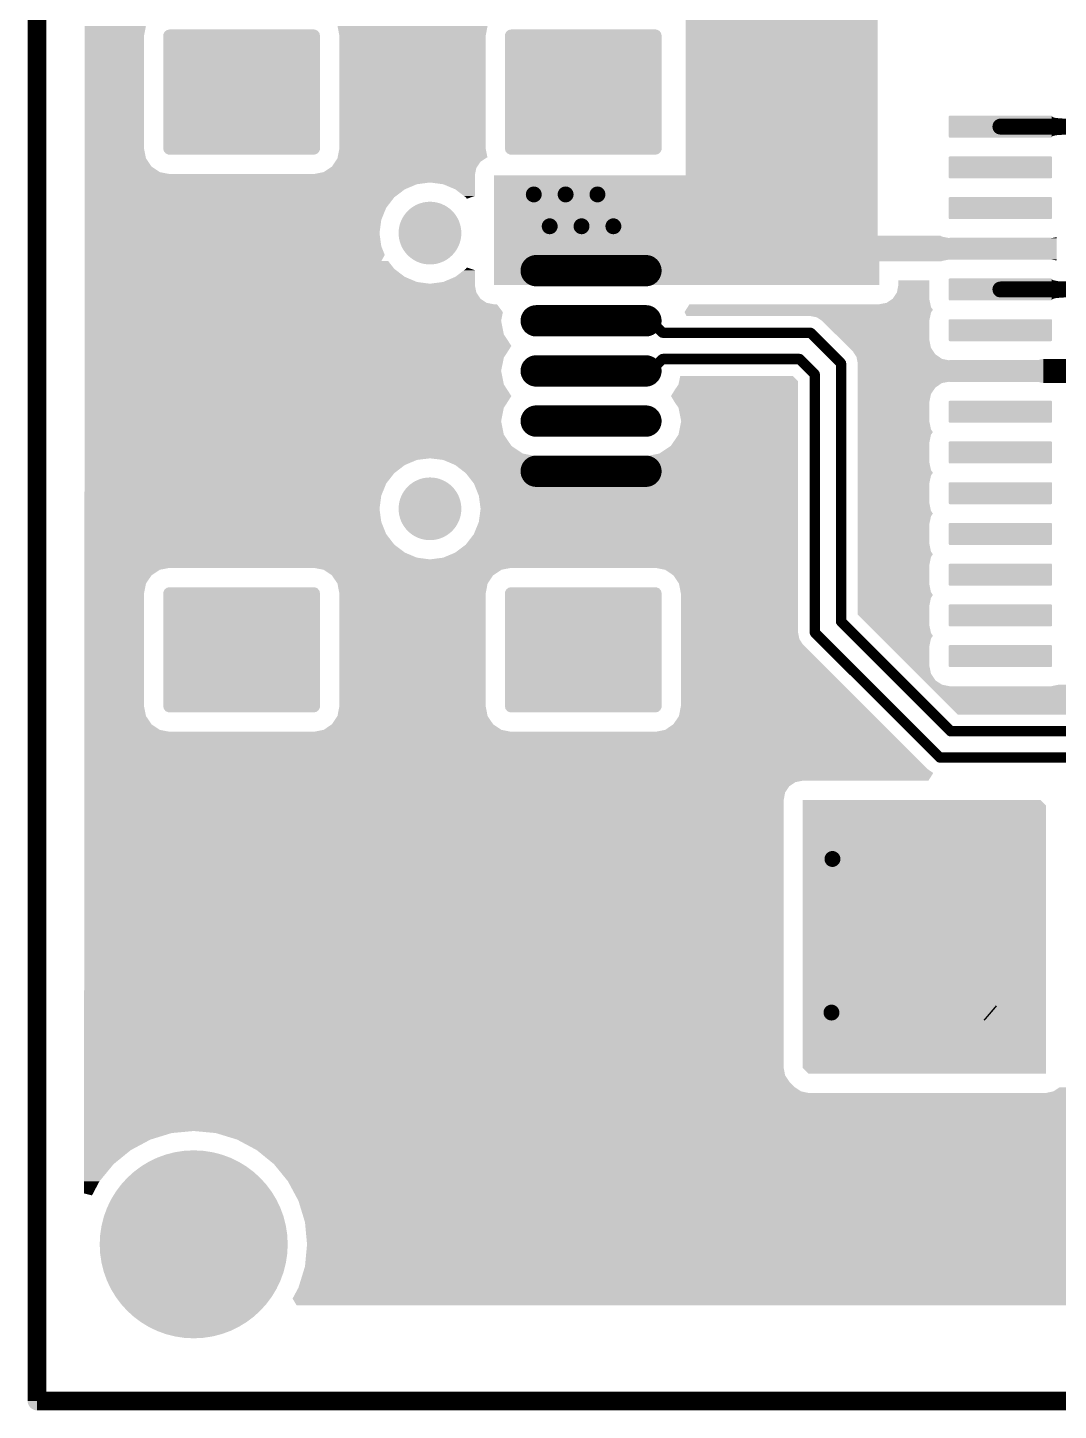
# Model space of a CAD drawing. Header units: millimetres. Extents: x 0 to 139, y 0 to 93.
# Drawn here: x -0.3 to 37.7, y -0.3 to 50.7 of the extents above; entities that cross this region are included whole.
import ezdxf

# ---------------------------------------------------------------- set-up
doc = ezdxf.new("R2010")
doc.units = ezdxf.units.MM
doc.header["$MEASUREMENT"] = 0
doc.layers.get('0').update_dxf_attribs({"linetype": 'CONTINUOUS', "lineweight": 0})
for name, color, linetype, lineweight in [('PCB_KUR_GKO', 130, 'CONTINUOUS', 0), ('PCB_KUR_GTL', 30, 'CONTINUOUS', 0), ('PCB_KUR_GTP', 254, 'CONTINUOUS', 0), ('PCB_KUR_TXT', 254, 'CONTINUOUS', 0)]:
    doc.layers.add(name, color=color, linetype=linetype, lineweight=lineweight)

# ---------------------------------------------------------------- blocks, each defined once
blk = doc.blocks.new('ROUND_3')
h = blk.add_hatch(color=256)
edge = h.paths.add_edge_path(flags=0)
edge.add_arc((0, 0), 0.0059, 0, 360)
blk = doc.blocks.new('CUSTOM_5')
for points in [[(-0.02165, 0.0254), (-0.02152, 0.02613), (0.02165, 0.0254), (0.02142, 0.02613)], [(-0.02152, 0.02613), (-0.02114, 0.02664), (0.02142, 0.02613), (0.02126, 0.02664)], [(-0.02114, 0.02664), (-0.02074, 0.02716), (0.02126, 0.02664), (0.02057, 0.02716)], [(-0.02074, 0.02716), (-0.0199, 0.02742), (0.02057, 0.02716), (0.02023, 0.02742)], [(-0.0199, 0.02742), (-0.0195, 0.02755), (0.02023, 0.02742), (0.0195, 0.02755)], [(-0.02165, -0.0254), (-0.02165, 0.0254), (0.02165, -0.0254), (0.02165, 0.0254)], [(-0.02142, -0.02613), (-0.02165, -0.0254), (0.02152, -0.02613), (0.02165, -0.0254)], [(-0.02126, -0.02664), (-0.02142, -0.02613), (0.02114, -0.02664), (0.02152, -0.02613)], [(-0.02057, -0.02716), (-0.02126, -0.02664), (0.02074, -0.02716), (0.02114, -0.02664)], [(-0.02023, -0.02742), (-0.02057, -0.02716), (0.0199, -0.02742), (0.02074, -0.02716)], [(-0.0195, -0.02755), (-0.02023, -0.02742), (0.0195, -0.02755), (0.0199, -0.02742)]]:
    blk.add_solid(points)
blk = doc.blocks.new('CUSTOM_57')
for points in [[(-0.0325, 0.0062), (-0.03242, 0.00653), (0.0325, 0.0062), (0.0323, 0.00653)], [(-0.0325, -0.0062), (-0.0325, 0.0062), (0.0325, -0.0062), (0.0325, 0.0062)], [(-0.03242, 0.00653), (-0.03194, 0.00682), (0.0323, 0.00653), (0.03213, 0.00682)], [(-0.03194, 0.00682), (-0.0318, 0.0069), (0.03213, 0.00682), (0.0318, 0.0069)], [(-0.0323, -0.00653), (-0.0325, -0.0062), (0.03242, -0.00653), (0.0325, -0.0062)], [(-0.03213, -0.00682), (-0.0323, -0.00653), (0.03194, -0.00682), (0.03242, -0.00653)], [(-0.0318, -0.0069), (-0.03213, -0.00682), (0.0318, -0.0069), (0.03194, -0.00682)]]:
    blk.add_solid(points)
blk = doc.blocks.new('OBLONG_58')
at = {"lineweight": 211, "const_width": 0.0197}
blk.add_lwpolyline([(0.03445, 0), (-0.03445, 0)], dxfattribs=at)
at = {"lineweight": 211, "const_width": 0.00985}
for points in [[(-0.03937, 0), (-0.03937, 0, 1), (-0.02953, 0, 1), (-0.03937, 0)], [(0.02953, 0), (0.02953, 0, 1), (0.03937, 0, 1), (0.02953, 0)]]:
    blk.add_lwpolyline(points, format="xyb", dxfattribs=at)
blk = doc.blocks.new('CUSTOM_59')
for points in [[(-0.04925, 0.0354), (-0.04916, 0.03625), (0.04925, 0.0354), (0.04905, 0.03625)], [(-0.04924, 0.03509), (-0.04925, 0.0354), (0.04924, 0.03509), (0.04925, 0.0354)], [(-0.0492, 0.03477), (-0.04924, 0.03509), (0.0492, 0.03477), (0.04924, 0.03509)], [(-0.0492, -0.03477), (-0.0492, 0.03477), (0.0492, -0.03477), (0.0492, 0.03477)], [(-0.04916, 0.03625), (-0.04874, 0.03712), (0.04905, 0.03625), (0.04885, 0.03712)], [(-0.04874, 0.03712), (-0.0484, 0.03785), (0.04885, 0.03712), (0.04827, 0.03785)], [(-0.0484, 0.03785), (-0.04759, 0.0385), (0.04827, 0.03785), (0.04775, 0.0385)], [(-0.04759, 0.0385), (-0.04702, 0.03895), (0.04775, 0.0385), (0.04679, 0.03895)], [(-0.04702, 0.03895), (-0.04571, 0.03926), (0.04679, 0.03895), (0.04615, 0.03926)], [(-0.04571, 0.03926), (-0.0453, 0.03935), (0.04615, 0.03926), (0.0453, 0.03935)], [(-0.04925, -0.0354), (-0.04924, -0.03509), (0.04925, -0.0354), (0.04924, -0.03509)], [(-0.04905, -0.03625), (-0.04925, -0.0354), (0.04916, -0.03625), (0.04925, -0.0354)], [(-0.04924, -0.03509), (-0.0492, -0.03477), (0.04924, -0.03509), (0.0492, -0.03477)], [(-0.04885, -0.03712), (-0.04905, -0.03625), (0.04874, -0.03712), (0.04916, -0.03625)], [(-0.04827, -0.03785), (-0.04885, -0.03712), (0.0484, -0.03785), (0.04874, -0.03712)], [(-0.04775, -0.0385), (-0.04827, -0.03785), (0.04759, -0.0385), (0.0484, -0.03785)], [(-0.04679, -0.03895), (-0.04775, -0.0385), (0.04702, -0.03895), (0.04759, -0.0385)], [(-0.04615, -0.03926), (-0.04679, -0.03895), (0.04571, -0.03926), (0.04702, -0.03895)], [(-0.0453, -0.03935), (-0.04615, -0.03926), (0.0453, -0.03935), (0.04571, -0.03926)]]:
    blk.add_solid(points)
blk = doc.blocks.new('ROUND_12')
h = blk.add_hatch(color=256)
edge = h.paths.add_edge_path(flags=0)
edge.add_arc((0, 0), 0.05905, 0, 360)
blk = doc.blocks.new('ROUND_14')
h = blk.add_hatch(color=256)
edge = h.paths.add_edge_path(flags=0)
edge.add_arc((0, 0), 0.0197, 0, 360)
blk = doc.blocks.new('ROUND_16')
h = blk.add_hatch(color=256)
edge = h.paths.add_edge_path(flags=0)
edge.add_arc((0, 0), 0.008, 0, 360)
blk = doc.blocks.new('ROUND_7')
h = blk.add_hatch(color=256)
edge = h.paths.add_edge_path(flags=0)
edge.add_arc((0, 0), 0.00325, 0, 360)
blk = doc.blocks.new('ROUND_8')
h = blk.add_hatch(color=256)
edge = h.paths.add_edge_path(flags=0)
edge.add_arc((0, 0), 0.005, 0, 360)
blk = doc.blocks.new('ROUND_27')
h = blk.add_hatch(color=256)
edge = h.paths.add_edge_path(flags=0)
edge.add_arc((0, 0), 0.0075, 0, 360)

msp = doc.modelspace()

# ---------------------------------------------------------------- linework, layer by layer
at = {"layer": 'PCB_KUR_GKO', "lineweight": 211, "const_width": 0.694}
for points in [[(0, 0), (0, 92.598)], [(0, 0), (138.898, 0)]]:
    msp.add_lwpolyline(points, dxfattribs=at)
at = {"layer": 'PCB_KUR_GTL', "lineweight": 211}
for points, const_width in [([(35.58, 47.075), (39.196, 47.075)], 0.588), ([(35.58, 41.06), (41.354, 41.06)], 0.588), ([(20.462, 39.902), (22.662, 39.902)], 0.382), ([(22.662, 39.902), (23.103, 39.461)], 0.382), ([(23.103, 39.461), (28.565, 39.461)], 0.382), ([(28.565, 39.461), (29.694, 38.332)], 0.382), ([(22.662, 38.05), (23.103, 38.491)], 0.382), ([(23.103, 38.491), (28.165, 38.491)], 0.382), ([(28.165, 38.491), (28.724, 37.926)], 0.382), ([(29.694, 28.789), (29.694, 38.332)], 0.382), ([(37.162, 38.05), (39.996, 38.05)], 0.882), ([(20.462, 38.05), (22.662, 38.05)], 0.382), ([(28.724, 28.389), (28.724, 37.926)], 0.382), ([(29.694, 28.789), (33.745, 24.737)], 0.382), ([(28.724, 28.389), (33.346, 23.767)], 0.382), ([(33.745, 24.737), (42.56, 24.737)], 0.382), ([(33.346, 23.767), (42.959, 23.767)], 0.382), ([(35.186, 14.347), (35.227, 14.312)], 0.694)]:
    msp.add_lwpolyline(points, dxfattribs=dict(at, const_width=const_width))
at = {"layer": 'PCB_KUR_GTL'}
for points in [[(23.961, 45.276), (23.961, 68.067), (31.046, 45.276), (31.046, 68.067)], [(1.764, 50.433), (1.764, 50.797), (3.951, 50.433), (4.022, 50.797)], [(11.166, 50.433), (11.096, 50.797), (16.57, 50.433), (16.64, 50.797)], [(1.764, 46.264), (1.764, 50.433), (3.951, 46.264), (3.951, 50.433)], [(11.166, 46.264), (11.166, 50.433), (16.57, 46.264), (16.57, 50.433)], [(37.473, 47.452), (37.473, 47.469), (37.485, 47.452), (37.473, 47.469)], [(37.473, 47.434), (37.473, 47.452), (37.509, 47.434), (37.485, 47.452)], [(37.473, 47.416), (37.473, 47.434), (37.544, 47.416), (37.509, 47.434)], [(37.473, 47.405), (37.473, 47.416), (37.591, 47.405), (37.544, 47.416)], [(37.473, 47.393), (37.473, 47.405), (37.644, 47.393), (37.591, 47.405)], [(37.473, 47.387), (37.473, 47.393), (37.709, 47.387), (37.644, 47.393)], [(37.473, 47.375), (37.473, 47.387), (37.867, 47.375), (37.709, 47.387)], [(37.473, 47.369), (37.473, 47.375), (38.073, 47.369), (37.867, 47.375)], [(37.473, 46.781), (37.473, 47.369), (38.073, 46.781), (38.073, 47.369)], [(37.473, 46.758), (37.473, 46.781), (37.644, 46.758), (37.967, 46.781)], [(37.473, 46.746), (37.473, 46.758), (37.591, 46.746), (37.644, 46.758)], [(37.473, 46.734), (37.473, 46.746), (37.544, 46.734), (37.591, 46.746)], [(37.473, 46.723), (37.473, 46.734), (37.509, 46.723), (37.544, 46.734)], [(37.473, 46.705), (37.473, 46.723), (37.485, 46.705), (37.509, 46.723)], [(37.473, 46.687), (37.473, 46.705), (37.473, 46.687), (37.485, 46.705)], [(1.764, 45.905), (1.764, 46.264), (4.022, 45.905), (3.951, 46.264)], [(11.101, 45.935), (11.166, 46.264), (16.635, 45.935), (16.57, 46.264)], [(1.764, 45.6), (1.764, 45.905), (4.228, 45.6), (4.022, 45.905)], [(1.764, 45.394), (1.764, 45.6), (4.533, 45.394), (4.228, 45.6)], [(10.584, 45.394), (10.811, 45.547), (16.193, 45.394), (16.223, 45.547)], [(10.811, 45.547), (10.89, 45.599), (16.223, 45.547), (16.258, 45.599)], [(10.89, 45.599), (11.008, 45.776), (16.258, 45.599), (16.376, 45.776)], [(11.008, 45.776), (11.096, 45.905), (16.376, 45.776), (16.57, 45.905)], [(11.096, 45.905), (11.1, 45.929), (16.57, 45.905), (16.605, 45.929)], [(11.1, 45.929), (11.101, 45.935), (16.605, 45.929), (16.635, 45.935)], [(1.764, 45.323), (1.764, 45.394), (4.898, 45.323), (4.533, 45.394)], [(1.764, 45.276), (1.764, 45.323), (16.17, 45.276), (16.179, 45.323)], [(1.764, 45.323), (1.764, 45.323), (10.219, 45.323), (4.898, 45.323)], [(1.764, 45.011), (1.764, 45.276), (16.17, 45.011), (16.17, 45.276)], [(1.764, 44.947), (1.764, 45.011), (14.03, 44.947), (14.512, 45.011)], [(10.219, 45.323), (10.584, 45.394), (16.179, 45.323), (16.193, 45.394)], [(15, 44.947), (14.512, 45.011), (16.17, 44.947), (16.17, 45.011)], [(16.876, 43.042), (16.876, 45.276), (31.046, 43.042), (31.046, 45.276)], [(1.764, 44.759), (1.764, 44.947), (13.583, 44.759), (14.03, 44.947)], [(1.764, 44.465), (1.764, 44.759), (13.195, 44.465), (13.583, 44.759)], [(1.764, 44.077), (1.764, 44.465), (12.895, 44.077), (13.195, 44.465)], [(15.447, 44.759), (15, 44.947), (16.17, 44.759), (16.17, 44.947)], [(15.773, 44.512), (15.447, 44.759), (16.17, 44.512), (16.17, 44.759)], [(15.835, 44.465), (15.773, 44.512), (16.032, 44.465), (16.17, 44.512)], [(15.876, 44.412), (15.835, 44.465), (15.876, 44.412), (16.032, 44.465)], [(1.764, 43.624), (1.764, 44.077), (12.713, 43.624), (12.895, 44.077)], [(1.764, 43.142), (1.764, 43.624), (12.648, 43.142), (12.713, 43.624)], [(1.764, 42.659), (1.764, 43.142), (12.713, 42.659), (12.648, 43.142)], [(16.876, 43.012), (16.876, 43.042), (33.422, 43.012), (33.375, 43.042)], [(16.876, 43.042), (16.876, 43.042), (33.375, 43.042), (31.047, 43.042)], [(16.876, 43.042), (16.876, 43.042), (31.047, 43.042), (31.046, 43.042)], [(16.876, 42.953), (16.876, 43.012), (33.71, 42.953), (33.422, 43.012)], [(16.876, 42.171), (16.876, 42.953), (37.661, 42.171), (37.661, 42.953)], [(37.45, 42.953), (37.661, 42.995), (37.661, 42.953), (37.661, 42.995)], [(1.764, 42.336), (1.764, 42.659), (12.842, 42.336), (12.713, 42.659)], [(1.758, 41.819), (1.758, 42.113), (13.195, 41.819), (12.965, 42.113)], [(1.758, 42.113), (1.758, 42.113), (12.965, 42.113), (12.801, 42.113)], [(1.758, 42.113), (1.764, 42.113), (12.801, 42.113), (12.719, 42.113)], [(1.764, 42.113), (1.764, 42.336), (12.719, 42.113), (12.842, 42.336)], [(16.876, 42.113), (16.876, 42.171), (33.422, 42.113), (33.71, 42.171)], [(16.876, 42.101), (16.876, 42.113), (33.398, 42.101), (33.422, 42.113)], [(16.876, 41.219), (16.876, 42.101), (31.105, 41.219), (31.105, 42.101)], [(37.661, 42.13), (37.45, 42.171), (37.661, 42.13), (37.661, 42.171)], [(1.758, 41.525), (1.758, 41.819), (13.583, 41.525), (13.195, 41.819)], [(1.758, 41.336), (1.758, 41.525), (14.03, 41.336), (13.583, 41.525)], [(15, 41.336), (15.447, 41.525), (16.17, 41.336), (16.17, 41.525)], [(15.447, 41.525), (15.773, 41.772), (16.17, 41.525), (16.17, 41.772)], [(15.773, 41.772), (15.835, 41.819), (16.17, 41.772), (16.032, 41.819)], [(15.835, 41.819), (15.876, 41.871), (16.032, 41.819), (15.876, 41.871)], [(15.876, 41.871), (15.876, 41.872), (15.876, 41.871), (15.876, 41.872)], [(31.811, 41.219), (31.811, 41.395), (32.957, 41.219), (32.957, 41.395)], [(37.473, 41.431), (37.473, 41.448), (37.485, 41.431), (37.473, 41.448)], [(37.473, 41.413), (37.473, 41.431), (37.509, 41.413), (37.485, 41.431)], [(37.473, 41.401), (37.473, 41.413), (37.544, 41.401), (37.509, 41.413)], [(37.473, 41.389), (37.473, 41.401), (37.591, 41.389), (37.544, 41.401)], [(37.473, 41.378), (37.473, 41.389), (37.644, 41.378), (37.591, 41.389)], [(37.473, 41.366), (37.473, 41.378), (37.708, 41.366), (37.644, 41.378)], [(1.757, 40.948), (1.758, 41.219), (16.223, 40.948), (16.17, 41.219)], [(1.757, 40.719), (1.757, 40.948), (16.376, 40.719), (16.223, 40.948)], [(1.758, 41.272), (1.758, 41.336), (14.512, 41.272), (14.03, 41.336)], [(1.758, 41.219), (1.758, 41.272), (16.17, 41.219), (16.17, 41.272)], [(14.512, 41.272), (15, 41.336), (16.17, 41.272), (16.17, 41.336)], [(31.605, 40.719), (31.758, 40.948), (32.957, 40.719), (32.957, 40.948)], [(31.758, 40.948), (31.811, 41.219), (32.957, 40.948), (32.957, 41.219)], [(37.473, 41.354), (37.473, 41.366), (37.867, 41.354), (37.708, 41.366)], [(37.473, 40.766), (37.473, 41.354), (38.073, 40.766), (38.073, 41.354)], [(37.473, 41.354), (37.473, 41.354), (38.073, 41.354), (37.867, 41.354)], [(1.757, 40.566), (1.757, 40.719), (16.605, 40.566), (16.376, 40.719)], [(1.757, 40.513), (1.757, 40.566), (16.876, 40.513), (16.605, 40.566)], [(1.757, 40.219), (1.757, 40.513), (17.205, 40.219), (16.987, 40.513)], [(1.757, 40.513), (1.757, 40.513), (16.987, 40.513), (16.876, 40.513)], [(23.966, 40.307), (24.029, 40.407), (33.087, 40.307), (33.016, 40.407)], [(24.029, 40.407), (24.096, 40.513), (33.016, 40.407), (32.995, 40.513)], [(31.105, 40.513), (31.376, 40.566), (32.995, 40.513), (32.984, 40.566)], [(31.376, 40.566), (31.57, 40.696), (32.984, 40.566), (32.957, 40.696)], [(31.57, 40.696), (31.605, 40.719), (32.957, 40.696), (32.957, 40.719)], [(37.473, 40.743), (37.473, 40.766), (37.644, 40.743), (37.967, 40.766)], [(37.473, 40.731), (37.473, 40.743), (37.591, 40.731), (37.644, 40.743)], [(37.473, 40.719), (37.473, 40.731), (37.544, 40.719), (37.591, 40.731)], [(37.473, 40.701), (37.473, 40.719), (37.509, 40.701), (37.544, 40.719)], [(37.473, 40.684), (37.473, 40.701), (37.485, 40.684), (37.509, 40.701)], [(37.473, 40.666), (37.473, 40.684), (37.473, 40.666), (37.485, 40.684)], [(1.756, 39.402), (1.757, 39.902), (17.24, 39.402), (17.14, 39.902)], [(1.757, 39.902), (1.757, 40.219), (17.14, 39.902), (17.205, 40.219)], [(23.914, 40.225), (23.966, 40.307), (33.029, 40.225), (33.087, 40.307)], [(23.923, 40.207), (23.914, 40.225), (33.016, 40.207), (33.029, 40.225)], [(23.99, 40.078), (23.923, 40.207), (32.99, 40.078), (33.016, 40.207)], [(28.8, 40.031), (28.565, 40.078), (32.98, 40.031), (32.99, 40.078)], [(28.965, 39.919), (28.8, 40.031), (32.957, 39.919), (32.98, 40.031)], [(29, 39.896), (28.965, 39.919), (32.957, 39.896), (32.957, 39.919)], [(29.709, 39.19), (29, 39.896), (32.957, 39.19), (32.957, 39.896)], [(1.756, 39.214), (1.756, 39.402), (17.364, 39.214), (17.24, 39.402)], [(1.756, 38.973), (1.756, 39.214), (17.517, 38.973), (17.364, 39.214)], [(1.756, 38.732), (1.756, 38.973), (17.364, 38.732), (17.517, 38.973)], [(29.999, 38.902), (29.709, 39.19), (33.016, 38.902), (32.957, 39.19)], [(30.135, 38.767), (29.999, 38.902), (33.109, 38.767), (33.016, 38.902)], [(1.755, 38.049), (1.756, 38.543), (17.14, 38.049), (17.24, 38.543)], [(1.756, 38.543), (1.756, 38.732), (17.24, 38.543), (17.364, 38.732)], [(30.204, 38.661), (30.135, 38.767), (33.181, 38.661), (33.109, 38.767)], [(30.264, 38.567), (30.204, 38.661), (33.319, 38.567), (33.181, 38.661)], [(30.279, 38.496), (30.264, 38.567), (33.422, 38.496), (33.319, 38.567)], [(30.29, 38.438), (30.279, 38.496), (33.71, 38.438), (33.422, 38.496)], [(30.311, 38.332), (30.29, 38.438), (36.155, 38.332), (36.068, 38.438)], [(30.29, 38.438), (30.29, 38.438), (36.068, 38.438), (33.71, 38.438)], [(30.311, 38.144), (30.311, 38.332), (36.309, 38.144), (36.155, 38.332)], [(1.755, 37.55), (1.755, 38.049), (17.24, 37.55), (17.14, 38.049)], [(23.716, 37.673), (23.755, 37.867), (28.106, 37.673), (27.907, 37.867)], [(23.755, 37.867), (23.755, 37.867), (27.907, 37.867), (23.755, 37.867)], [(30.311, 38.05), (30.311, 38.144), (36.286, 38.05), (36.309, 38.144)], [(30.311, 37.95), (30.311, 38.05), (36.309, 37.95), (36.286, 38.05)], [(30.311, 37.656), (30.311, 37.95), (36.068, 37.656), (36.309, 37.95)], [(1.755, 37.362), (1.755, 37.55), (17.364, 37.362), (17.24, 37.55)], [(1.755, 37.121), (1.755, 37.362), (17.517, 37.121), (17.364, 37.362)], [(23.414, 37.121), (23.561, 37.362), (28.106, 37.121), (28.106, 37.362)], [(23.561, 37.362), (23.691, 37.55), (28.106, 37.362), (28.106, 37.55)], [(23.691, 37.55), (23.716, 37.673), (28.106, 37.55), (28.106, 37.673)], [(30.311, 37.603), (30.311, 37.656), (33.422, 37.603), (33.71, 37.656)], [(30.311, 37.656), (30.311, 37.656), (33.71, 37.656), (36.068, 37.656)], [(30.311, 37.438), (30.311, 37.603), (33.181, 37.438), (33.422, 37.603)], [(30.311, 37.197), (30.311, 37.438), (33.016, 37.197), (33.181, 37.438)], [(1.754, 36.691), (1.755, 36.879), (17.24, 36.691), (17.364, 36.879)], [(1.755, 37.12), (1.755, 37.121), (17.517, 37.12), (17.517, 37.121)], [(1.755, 36.879), (1.755, 37.12), (17.364, 36.879), (17.517, 37.12)], [(23.414, 37.12), (23.414, 37.121), (28.106, 37.12), (28.106, 37.121)], [(23.561, 36.879), (23.414, 37.12), (28.106, 36.879), (28.106, 37.12)], [(23.691, 36.691), (23.561, 36.879), (28.106, 36.691), (28.106, 36.879)], [(30.311, 36.909), (30.311, 37.197), (32.957, 36.909), (33.016, 37.197)], [(30.311, 36.18), (30.311, 36.909), (32.957, 36.18), (32.957, 36.909)], [(1.754, 36.197), (1.754, 36.691), (17.14, 36.197), (17.24, 36.691)], [(23.791, 36.197), (23.691, 36.691), (28.106, 36.197), (28.106, 36.691)], [(1.754, 35.698), (1.754, 36.197), (17.24, 35.698), (17.14, 36.197)], [(23.691, 35.697), (23.791, 36.197), (28.106, 35.697), (28.106, 36.197)], [(30.311, 35.892), (30.311, 36.18), (33.016, 35.892), (32.957, 36.18)], [(30.311, 35.792), (30.311, 35.892), (33.087, 35.792), (33.016, 35.892)], [(30.311, 35.692), (30.311, 35.792), (33.016, 35.692), (33.087, 35.792)], [(1.753, 35.28), (1.754, 35.698), (17.522, 35.28), (17.24, 35.698)], [(1.753, 34.998), (1.753, 35.28), (17.94, 34.998), (17.522, 35.28)], [(22.985, 34.998), (23.408, 35.28), (28.106, 34.998), (28.106, 35.28)], [(23.408, 35.28), (23.691, 35.697), (28.106, 35.28), (28.106, 35.697)], [(30.311, 35.404), (30.311, 35.692), (32.957, 35.404), (33.016, 35.692)], [(30.311, 34.674), (30.311, 35.404), (32.957, 34.674), (32.957, 35.404)], [(1.753, 34.898), (1.753, 34.998), (18.44, 34.898), (17.94, 34.998)], [(1.753, 34.821), (1.753, 34.898), (28.106, 34.821), (28.106, 34.898)], [(1.753, 34.763), (1.753, 34.821), (14.03, 34.763), (14.512, 34.821)], [(1.753, 34.574), (1.753, 34.763), (13.583, 34.574), (14.03, 34.763)], [(15, 34.763), (14.512, 34.821), (28.106, 34.763), (28.106, 34.821)], [(15.447, 34.574), (15, 34.763), (28.106, 34.574), (28.106, 34.763)], [(22.491, 34.898), (22.985, 34.998), (28.106, 34.898), (28.106, 34.998)], [(1.753, 34.275), (1.753, 34.574), (13.195, 34.275), (13.583, 34.574)], [(1.753, 33.892), (1.753, 34.275), (12.895, 33.892), (13.195, 34.275)], [(15.835, 34.275), (15.447, 34.574), (28.106, 34.275), (28.106, 34.574)], [(16.135, 33.892), (15.835, 34.275), (28.106, 33.892), (28.106, 34.275)], [(30.311, 34.386), (30.311, 34.674), (33.016, 34.386), (32.957, 34.674)], [(30.311, 34.286), (30.311, 34.386), (33.087, 34.286), (33.016, 34.386)], [(30.311, 34.186), (30.311, 34.286), (33.016, 34.186), (33.087, 34.286)], [(1.752, 33.44), (1.753, 33.892), (12.713, 33.44), (12.895, 33.892)], [(16.317, 33.44), (16.135, 33.892), (28.106, 33.44), (28.106, 33.892)], [(30.311, 33.898), (30.311, 34.186), (32.957, 33.898), (33.016, 34.186)], [(30.311, 33.169), (30.311, 33.898), (32.957, 33.169), (32.957, 33.898)], [(1.752, 32.957), (1.752, 33.44), (12.648, 32.957), (12.713, 33.44)], [(16.382, 32.957), (16.317, 33.44), (28.106, 32.957), (28.106, 33.44)], [(1.752, 32.475), (1.752, 32.957), (12.713, 32.475), (12.648, 32.957)], [(16.317, 32.475), (16.382, 32.957), (28.106, 32.475), (28.106, 32.957)], [(30.311, 32.881), (30.311, 33.169), (33.016, 32.881), (32.957, 33.169)], [(30.311, 32.781), (30.311, 32.881), (33.087, 32.781), (33.016, 32.881)], [(30.311, 32.681), (30.311, 32.781), (33.016, 32.681), (33.087, 32.781)], [(1.751, 32.023), (1.752, 32.475), (12.895, 32.023), (12.713, 32.475)], [(16.135, 32.023), (16.317, 32.475), (28.106, 32.023), (28.106, 32.475)], [(30.311, 32.393), (30.311, 32.681), (32.957, 32.393), (33.016, 32.681)], [(30.311, 31.664), (30.311, 32.393), (32.957, 31.664), (32.957, 32.393)], [(1.751, 31.634), (1.751, 32.023), (13.195, 31.634), (12.895, 32.023)], [(15.835, 31.634), (16.135, 32.023), (28.106, 31.634), (28.106, 32.023)], [(1.751, 31.34), (1.751, 31.634), (13.583, 31.34), (13.195, 31.634)], [(1.751, 31.152), (1.751, 31.34), (14.03, 31.152), (13.583, 31.34)], [(15, 31.152), (15.447, 31.34), (28.106, 31.152), (28.106, 31.34)], [(15.447, 31.34), (15.835, 31.634), (28.106, 31.34), (28.106, 31.634)], [(30.311, 31.376), (30.311, 31.664), (33.016, 31.376), (32.957, 31.664)], [(30.311, 31.276), (30.311, 31.376), (33.087, 31.276), (33.016, 31.376)], [(30.311, 31.176), (30.311, 31.276), (33.016, 31.176), (33.087, 31.276)], [(30.311, 30.888), (30.311, 31.176), (32.957, 30.888), (33.016, 31.176)], [(1.75, 30.776), (1.751, 31.088), (28.106, 30.776), (28.106, 31.088)], [(1.75, 30.705), (1.75, 30.776), (4.533, 30.705), (4.898, 30.776)], [(1.75, 30.776), (1.75, 30.776), (4.898, 30.776), (10.219, 30.776)], [(1.75, 30.5), (1.75, 30.705), (4.228, 30.5), (4.533, 30.705)], [(1.751, 31.088), (1.751, 31.152), (14.512, 31.088), (14.03, 31.152)], [(10.584, 30.705), (10.219, 30.776), (17.152, 30.705), (17.511, 30.776)], [(10.219, 30.776), (10.219, 30.776), (17.511, 30.776), (22.838, 30.776)], [(10.89, 30.5), (10.584, 30.705), (16.846, 30.5), (17.152, 30.705)], [(14.512, 31.088), (15, 31.152), (28.106, 31.088), (28.106, 31.152)], [(23.197, 30.705), (22.838, 30.776), (28.106, 30.705), (28.106, 30.776)], [(23.502, 30.5), (23.197, 30.705), (28.106, 30.5), (28.106, 30.705)], [(30.311, 30.159), (30.311, 30.888), (32.957, 30.159), (32.957, 30.888)], [(1.75, 30.194), (1.75, 30.5), (4.022, 30.194), (4.228, 30.5)], [(1.75, 29.829), (1.75, 30.194), (3.951, 29.829), (4.022, 30.194)], [(11.096, 30.194), (10.89, 30.5), (16.64, 30.194), (16.846, 30.5)], [(11.166, 29.829), (11.096, 30.194), (16.57, 29.829), (16.64, 30.194)], [(23.708, 30.194), (23.502, 30.5), (28.106, 30.194), (28.106, 30.5)], [(23.779, 29.829), (23.708, 30.194), (28.106, 29.829), (28.106, 30.194)], [(30.311, 29.876), (30.311, 30.159), (33.016, 29.876), (32.957, 30.159)], [(1.747, 25.666), (1.75, 29.829), (3.951, 25.666), (3.951, 29.829)], [(11.166, 25.666), (11.166, 29.829), (16.57, 25.666), (16.57, 29.829)], [(23.779, 28.389), (23.779, 29.829), (28.106, 28.389), (28.106, 29.829)], [(30.311, 29.77), (30.311, 29.876), (33.087, 29.77), (33.016, 29.876)], [(30.311, 29.67), (30.311, 29.77), (33.016, 29.67), (33.087, 29.77)], [(30.311, 29.382), (30.311, 29.67), (32.957, 29.382), (33.016, 29.67)], [(30.311, 29.047), (30.311, 29.382), (32.957, 29.047), (32.957, 29.382)], [(30.705, 28.653), (30.311, 29.047), (32.957, 28.653), (32.957, 29.047)], [(30.988, 28.371), (30.705, 28.653), (33.016, 28.371), (32.957, 28.653)], [(23.779, 28.148), (23.779, 28.389), (28.154, 28.148), (28.106, 28.389)], [(23.779, 27.948), (23.779, 28.148), (28.283, 27.948), (28.154, 28.148)], [(31.094, 28.265), (30.988, 28.371), (33.087, 28.265), (33.016, 28.371)], [(31.194, 28.165), (31.094, 28.265), (33.016, 28.165), (33.087, 28.265)], [(31.476, 27.883), (31.194, 28.165), (32.957, 27.883), (33.016, 28.165)], [(23.779, 25.666), (23.779, 27.948), (30.567, 25.666), (28.283, 27.948)], [(32.205, 27.154), (31.476, 27.883), (32.957, 27.154), (32.957, 27.883)], [(32.493, 26.866), (32.205, 27.154), (33.016, 26.866), (32.957, 27.154)], [(32.74, 26.619), (32.493, 26.866), (33.181, 26.619), (33.016, 26.866)], [(32.899, 26.46), (32.74, 26.619), (33.422, 26.46), (33.181, 26.619)], [(32.957, 26.401), (32.899, 26.46), (33.71, 26.401), (33.422, 26.46)], [(34.004, 25.355), (32.957, 26.401), (42.301, 25.355), (43.346, 26.401)], [(32.957, 26.401), (32.957, 26.401), (37.45, 26.401), (33.71, 26.401)], [(37.45, 26.401), (37.732, 26.46), (43.346, 26.401), (43.405, 26.46)], [(1.747, 25.302), (1.747, 25.666), (4.022, 25.302), (3.951, 25.666)], [(11.096, 25.302), (11.166, 25.666), (16.64, 25.302), (16.57, 25.666)], [(23.708, 25.302), (23.779, 25.666), (30.932, 25.302), (30.567, 25.666)], [(1.746, 24.996), (1.747, 25.302), (4.228, 24.996), (4.022, 25.302)], [(10.89, 24.996), (11.096, 25.302), (16.846, 24.996), (16.64, 25.302)], [(23.502, 24.996), (23.708, 25.302), (31.238, 24.996), (30.932, 25.302)], [(1.745, 23.332), (1.746, 24.72), (32.905, 23.332), (31.515, 24.72)], [(1.746, 24.79), (1.746, 24.996), (4.533, 24.79), (4.228, 24.996)], [(1.746, 24.72), (1.746, 24.79), (4.898, 24.72), (4.533, 24.79)], [(1.746, 24.72), (1.746, 24.72), (10.219, 24.72), (4.898, 24.72)], [(10.219, 24.72), (10.584, 24.79), (17.511, 24.72), (17.152, 24.79)], [(10.219, 24.72), (10.219, 24.72), (22.838, 24.72), (17.511, 24.72)], [(10.584, 24.79), (10.89, 24.996), (17.152, 24.79), (16.846, 24.996)], [(22.838, 24.72), (23.197, 24.79), (31.515, 24.72), (31.444, 24.79)], [(23.197, 24.79), (23.502, 24.996), (31.444, 24.79), (31.238, 24.996)], [(1.745, 23.208), (1.745, 23.332), (33.087, 23.208), (32.905, 23.332)], [(1.745, 23.185), (1.745, 23.208), (33.093, 23.185), (33.087, 23.208)], [(1.745, 22.914), (1.745, 23.185), (32.922, 22.914), (33.093, 23.185)], [(1.745, 22.861), (1.745, 22.914), (28.012, 22.861), (28.283, 22.914)], [(1.745, 22.914), (1.745, 22.914), (28.283, 22.914), (32.922, 22.914)], [(1.745, 22.709), (1.745, 22.861), (27.783, 22.709), (28.012, 22.861)], [(1.745, 22.479), (1.745, 22.709), (27.63, 22.479), (27.783, 22.709)], [(1.745, 22.203), (1.745, 22.479), (27.577, 22.203), (27.63, 22.479)], [(1.738, 12.295), (1.745, 22.203), (27.577, 12.295), (27.577, 22.203)], [(28.283, 21.997), (28.283, 22.203), (37.267, 21.997), (37.062, 22.203)], [(28.283, 15.17), (28.283, 21.997), (37.267, 15.17), (37.267, 21.997)], [(28.283, 15.112), (28.283, 15.17), (34.874, 15.112), (35.186, 15.17)], [(28.283, 14.929), (28.283, 15.112), (34.604, 14.929), (34.874, 15.112)], [(28.283, 14.665), (28.283, 14.929), (34.427, 14.665), (34.604, 14.929)], [(35.503, 15.112), (35.186, 15.17), (37.267, 15.112), (37.267, 15.17)], [(35.774, 14.929), (35.503, 15.112), (37.267, 14.929), (37.267, 15.112)], [(35.809, 14.894), (35.774, 14.929), (37.267, 14.894), (37.267, 14.929)], [(35.986, 14.63), (35.809, 14.894), (37.267, 14.63), (37.267, 14.894)], [(28.283, 14.347), (28.283, 14.665), (34.363, 14.347), (34.427, 14.665)], [(28.283, 14.03), (28.283, 14.347), (34.427, 14.03), (34.363, 14.347)], [(36.05, 14.312), (35.986, 14.63), (37.267, 14.312), (37.267, 14.63)], [(35.986, 13.994), (36.05, 14.312), (37.267, 13.994), (37.267, 14.312)], [(28.283, 13.765), (28.283, 14.03), (34.604, 13.765), (34.427, 14.03)], [(35.809, 13.73), (35.986, 13.994), (37.267, 13.73), (37.267, 13.994)], [(28.283, 13.73), (28.283, 13.765), (34.639, 13.73), (34.604, 13.765)], [(28.283, 13.548), (28.283, 13.73), (34.91, 13.548), (34.639, 13.73)], [(28.283, 13.483), (28.283, 13.548), (35.227, 13.483), (34.91, 13.548)], [(28.283, 12.295), (28.283, 13.483), (37.267, 12.295), (37.267, 13.483)], [(35.227, 13.483), (35.539, 13.548), (37.267, 13.483), (37.267, 13.548)], [(35.539, 13.548), (35.809, 13.73), (37.267, 13.548), (37.267, 13.73)], [(1.738, 12.025), (1.738, 12.295), (27.63, 12.025), (27.577, 12.295)], [(28.489, 12.089), (28.283, 12.295), (37.267, 12.089), (37.267, 12.295)], [(1.737, 11.795), (1.738, 12.025), (27.783, 11.795), (27.63, 12.025)], [(1.737, 11.589), (1.737, 11.795), (27.989, 11.589), (27.783, 11.795)], [(1.736, 10.237), (1.737, 11.378), (67.05, 10.237), (67.05, 11.378)], [(1.737, 11.437), (1.737, 11.589), (28.218, 11.437), (27.989, 11.589)], [(1.737, 11.378), (1.737, 11.437), (28.489, 11.378), (28.218, 11.437)], [(37.267, 11.378), (37.538, 11.437), (67.05, 11.378), (67.05, 11.437)], [(37.538, 11.437), (37.767, 11.589), (67.05, 11.437), (67.05, 11.589)], [(1.736, 10.002), (1.736, 10.237), (67.097, 10.002), (67.05, 10.237)], [(1.736, 9.972), (1.736, 10.002), (67.117, 9.972), (67.097, 10.002)], [(1.736, 9.896), (1.736, 9.972), (4.969, 9.896), (5.786, 9.972)], [(1.736, 9.655), (1.736, 9.896), (4.187, 9.655), (4.969, 9.896)], [(6.603, 9.896), (5.786, 9.972), (67.168, 9.896), (67.117, 9.972)], [(6.911, 9.802), (6.603, 9.896), (67.232, 9.802), (67.168, 9.896)], [(7.391, 9.655), (6.911, 9.802), (67.379, 9.655), (67.232, 9.802)], [(1.735, 8.749), (1.736, 9.267), (2.828, 8.749), (3.463, 9.267)], [(1.736, 9.267), (1.736, 9.655), (3.463, 9.267), (4.187, 9.655)], [(8.114, 9.267), (7.391, 9.655), (67.766, 9.267), (67.379, 9.655)], [(8.749, 8.749), (8.114, 9.267), (68.282, 8.749), (67.766, 9.267)], [(1.735, 8.114), (1.735, 8.749), (2.305, 8.114), (2.828, 8.749)], [(9.267, 8.114), (8.749, 8.749), (68.915, 8.114), (68.282, 8.749)], [(1.735, 7.668), (1.735, 8.114), (2.069, 7.668), (2.305, 8.114)], [(2.029, 7.591), (1.735, 7.668), (2.029, 7.591), (2.069, 7.668)], [(9.44, 7.791), (9.267, 8.114), (69.237, 7.791), (68.915, 8.114)], [(9.51, 7.662), (9.44, 7.791), (69.443, 7.662), (69.237, 7.791)], [(9.535, 7.615), (9.51, 7.662), (69.678, 7.615), (69.443, 7.662)], [(9.655, 7.391), (9.535, 7.615), (73.2, 7.391), (73.2, 7.615)], [(9.535, 7.615), (9.535, 7.615), (73.2, 7.615), (69.678, 7.615)], [(9.896, 6.603), (9.655, 7.391), (73.2, 6.603), (73.2, 7.391)], [(9.972, 5.786), (9.896, 6.603), (73.2, 5.786), (73.2, 6.603)], [(9.896, 4.969), (9.972, 5.786), (73.2, 4.969), (73.2, 5.786)], [(9.655, 4.187), (9.896, 4.969), (73.2, 4.187), (73.2, 4.969)], [(9.437, 3.781), (9.655, 4.187), (73.2, 3.781), (73.2, 4.187)], [(9.59, 3.528), (9.437, 3.781), (73.2, 3.528), (73.2, 3.781)]]:
    msp.add_solid(points, dxfattribs=at)

# ---------------------------------------------------------------- block references
at = {"layer": 'PCB_KUR_GKO', "xscale": 58.8001016, "yscale": 58.8001016, "zscale": 58.8001016}
msp.add_blockref('ROUND_3', (0, 0), dxfattribs=at)
msp.add_blockref('ROUND_3', (0, 0), dxfattribs=at)
at = {"layer": 'PCB_KUR_GTL', "xscale": 58.8001016, "yscale": 58.8001016, "zscale": 58.8001016}
for name, p in [('CUSTOM_59', (7.556, 48.351)), ('CUSTOM_59', (20.174, 48.351)), ('CUSTOM_57', (35.58, 47.075)), ('ROUND_8', (35.58, 47.075)), ('CUSTOM_57', (35.58, 45.57)), ('ROUND_16', (18.346, 44.57)), ('ROUND_16', (19.522, 44.57)), ('ROUND_16', (20.698, 44.57)), ('CUSTOM_57', (35.58, 44.065)), ('ROUND_14', (14.512, 43.142)), ('ROUND_16', (18.934, 43.394)), ('ROUND_16', (20.11, 43.394)), ('ROUND_16', (21.286, 43.394)), ('CUSTOM_57', (35.58, 42.565)), ('OBLONG_58', (20.462, 41.754)), ('CUSTOM_57', (35.58, 41.06)), ('ROUND_8', (35.58, 41.06)), ('OBLONG_58', (20.462, 39.902)), ('ROUND_7', (20.462, 39.902)), ('ROUND_7', (22.662, 39.902)), ('ROUND_7', (22.662, 39.902)), ('CUSTOM_57', (35.58, 39.555)), ('ROUND_7', (23.103, 39.461)), ('ROUND_7', (23.103, 39.461)), ('ROUND_7', (28.565, 39.461)), ('ROUND_7', (28.565, 39.461)), ('OBLONG_58', (20.462, 38.05)), ('ROUND_7', (23.103, 38.491)), ('ROUND_7', (23.103, 38.491)), ('ROUND_7', (28.165, 38.491)), ('ROUND_7', (28.165, 38.491)), ('ROUND_7', (29.694, 38.332)), ('ROUND_7', (29.694, 38.332)), ('CUSTOM_57', (35.58, 38.05)), ('ROUND_27', (37.162, 38.05)), ('ROUND_7', (20.462, 38.05)), ('ROUND_7', (22.662, 38.05)), ('ROUND_7', (28.724, 37.926)), ('ROUND_7', (28.724, 37.926)), ('OBLONG_58', (20.462, 36.197)), ('CUSTOM_57', (35.58, 36.544)), ('CUSTOM_57', (35.58, 35.039)), ('OBLONG_58', (20.462, 34.345)), ('ROUND_14', (14.512, 32.957)), ('CUSTOM_57', (35.58, 33.534)), ('CUSTOM_57', (35.58, 32.028)), ('CUSTOM_57', (35.58, 30.523)), ('CUSTOM_59', (7.556, 27.748)), ('CUSTOM_59', (20.174, 27.748)), ('CUSTOM_57', (35.58, 29.018)), ('ROUND_7', (29.694, 28.789)), ('ROUND_7', (29.694, 28.789)), ('ROUND_7', (28.724, 28.389)), ('ROUND_7', (28.724, 28.389)), ('CUSTOM_57', (35.58, 27.518)), ('ROUND_7', (33.745, 24.737)), ('ROUND_7', (33.745, 24.737)), ('ROUND_7', (33.346, 23.767)), ('CUSTOM_5', (35.257, 19.986)), ('ROUND_16', (29.377, 20.021)), ('CUSTOM_5', (35.227, 14.312)), ('ROUND_16', (29.341, 14.347)), ('ROUND_3', (35.186, 14.347)), ('ROUND_3', (35.227, 14.312)), ('ROUND_12', (5.786, 5.786))]:
    msp.add_blockref(name, p, dxfattribs=at)
at = {"layer": 'PCB_KUR_GTP', "xscale": 58.8001016, "yscale": 58.8001016, "zscale": 58.8001016}
for name, p in [('CUSTOM_59', (7.556, 48.351)), ('CUSTOM_59', (20.174, 48.351)), ('CUSTOM_57', (35.58, 47.075)), ('CUSTOM_57', (35.58, 45.57)), ('CUSTOM_57', (35.58, 44.065)), ('CUSTOM_57', (35.58, 42.565)), ('OBLONG_58', (20.462, 41.754)), ('CUSTOM_57', (35.58, 41.06)), ('OBLONG_58', (20.462, 39.902)), ('CUSTOM_57', (35.58, 39.555)), ('OBLONG_58', (20.462, 38.05)), ('CUSTOM_57', (35.58, 38.05)), ('OBLONG_58', (20.462, 36.197)), ('CUSTOM_57', (35.58, 36.544)), ('CUSTOM_57', (35.58, 35.039)), ('OBLONG_58', (20.462, 34.345)), ('CUSTOM_57', (35.58, 33.534)), ('CUSTOM_57', (35.58, 32.028)), ('CUSTOM_57', (35.58, 30.523)), ('CUSTOM_59', (7.556, 27.748)), ('CUSTOM_59', (20.174, 27.748)), ('CUSTOM_57', (35.58, 29.018)), ('CUSTOM_57', (35.58, 27.518)), ('CUSTOM_5', (35.257, 19.986)), ('CUSTOM_5', (35.227, 14.312))]:
    msp.add_blockref(name, p, dxfattribs=at)
at = {"layer": 'PCB_KUR_TXT', "xscale": 58.8001016, "yscale": 58.8001016, "zscale": 58.8001016}
for name, p in [('ROUND_8', (18.346, 44.57)), ('ROUND_8', (19.522, 44.57)), ('ROUND_8', (20.698, 44.57)), ('ROUND_14', (14.512, 43.142)), ('ROUND_8', (18.934, 43.394)), ('ROUND_8', (20.11, 43.394)), ('ROUND_8', (21.286, 43.394)), ('ROUND_14', (14.512, 32.957)), ('ROUND_8', (29.377, 20.021)), ('ROUND_8', (29.341, 14.347)), ('ROUND_12', (5.786, 5.786))]:
    msp.add_blockref(name, p, dxfattribs=at)

doc.saveas('drawing.dxf')
